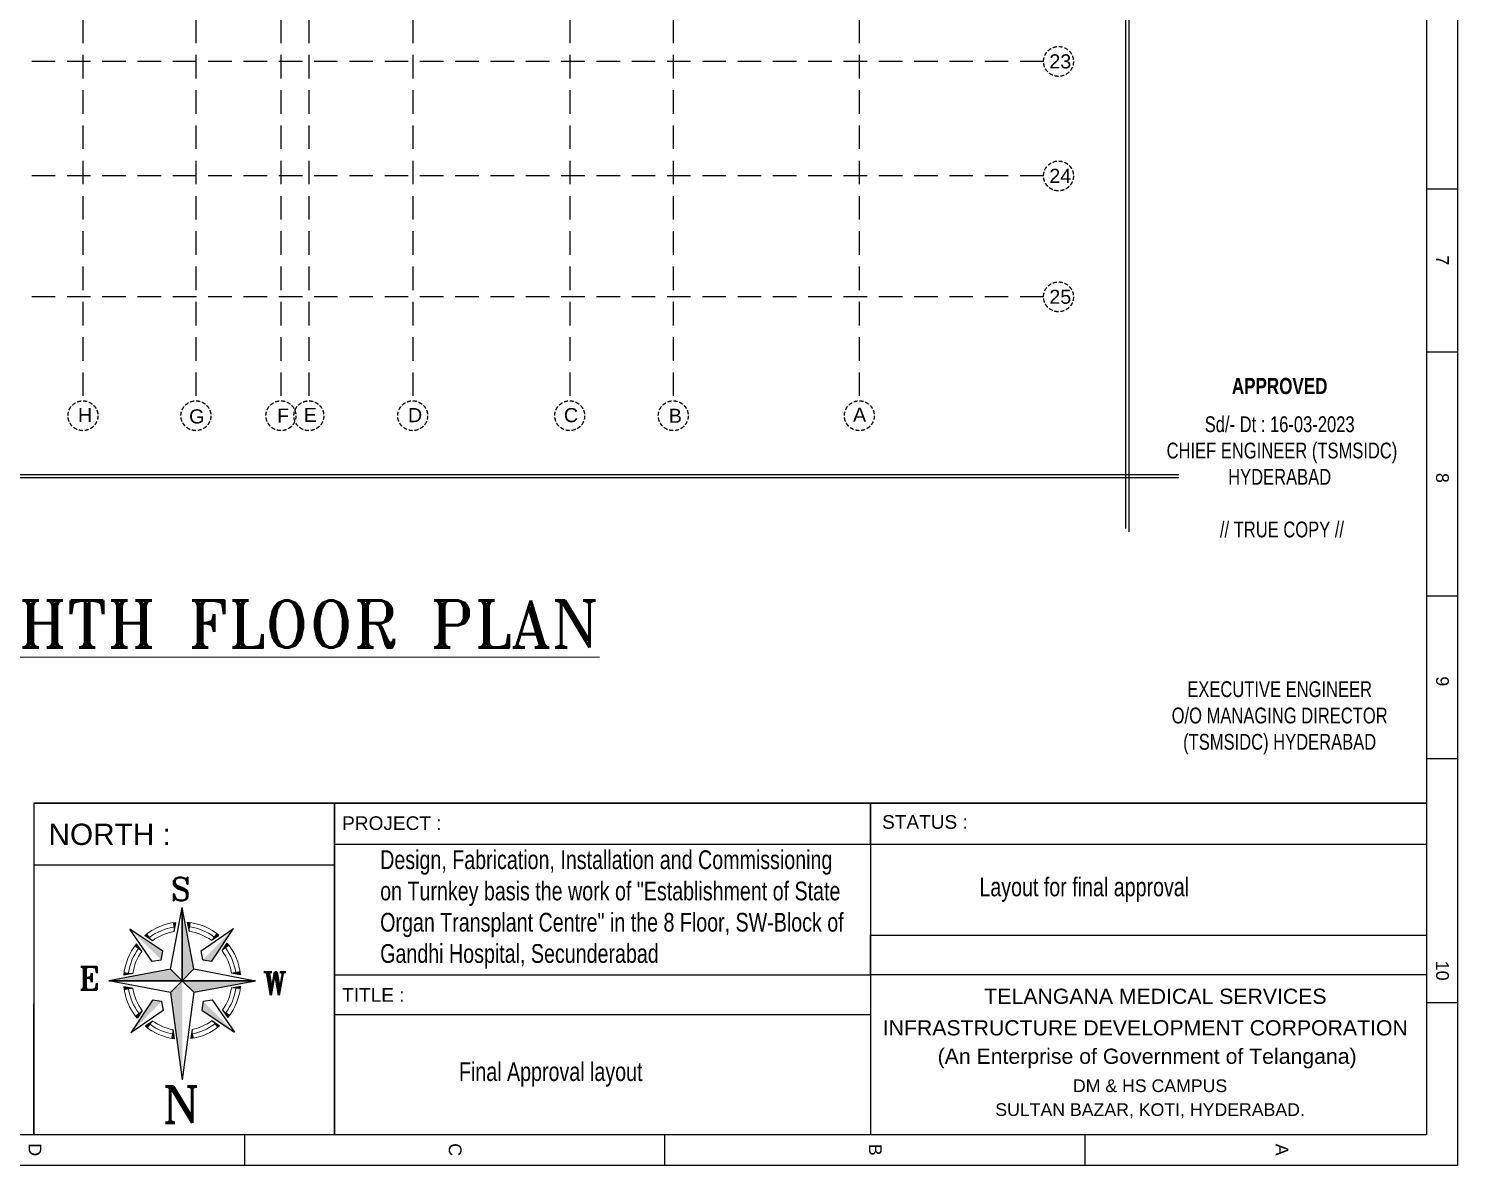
# Model space of a CAD drawing. Extents: x 11598203 to 11995143, y -3849975 to -3698974.
# Drawn here: x 11949602 to 11995143, y -3849975 to -3813728 of the extents above; entities that cross this region are included whole.
import ezdxf
from ezdxf.enums import TextEntityAlignment as Align

# ---------------------------------------------------------------- set-up
doc = ezdxf.new("R2010")
doc.units = 0
doc.header["$MEASUREMENT"] = 0
doc.linetypes.add('HIDDEN', pattern=[0.375, 0.25, -0.125])
doc.layers.get('0').update_dxf_attribs({"linetype": 'CONTINUOUS'})
for name, color, linetype in [('GRID LINES', 9, 'CONTINUOUS'), ('HATCH', 7, 'CONTINUOUS'), ('SECTION', 8, 'CONTINUOUS'), ('TEXT', 7, 'CONTINUOUS')]:
    doc.layers.add(name, color=color, linetype=linetype)
doc.styles.add('ARI', font='arial.ttf')
doc.styles.add('ARIAL', font='arial.ttf', dxfattribs={"width": 0.75})
doc.styles.add('ROMANS', font='arial.ttf')
doc.styles.add('ROMANT', font='romant.shx')
doc.styles.add('RT', font='romant.shx')
doc.styles.get("Standard").update_dxf_attribs({"font": 'arial.ttf'})

# ---------------------------------------------------------------- blocks, each defined once
blk = doc.blocks.new('8TH FLOOR')
at = {"layer": 'HATCH', "ltscale": 500}
h = blk.add_hatch(color=32, dxfattribs=at)
h.dxf.hatch_style = 1
h.paths.add_polyline_path([(-44310, 10130), (-44010, 10130), (-44010, 9230), (-44310, 9230)])
h.paths.add_polyline_path([(-6930, 6230), (-6630, 6230), (-6630, 5252), (-6930, 5252)])
h.paths.add_polyline_path([(-900, 6265), (0, 6265), (0, 5965), (-900, 5965)])
h.paths.add_polyline_path([(-31624, -10480), (-31024, -10480), (-31024, -10780), (-31624, -10780)])
h.paths.add_polyline_path([(-36805, -13010), (-36055, -13010), (-36055, -13310), (-36805, -13310)])
h.paths.add_polyline_path([(-26485, 200), (-26185, 200), (-26185, -700), (-26485, -700)])
h.paths.add_polyline_path([(-36355, -17735), (-36055, -17735), (-36055, -18485), (-36355, -18485)])
h.paths.add_polyline_path([(-4100, 200), (-3500, 200), (-3500, -100), (-4100, -100)])
h.paths.add_polyline_path([(-47740, 18320), (-46990, 18320), (-46990, 18020), (-47740, 18020)])
h.paths.add_polyline_path([(-47740, 14790), (-46840, 14790), (-46840, 14490), (-47740, 14490)])
h.paths.add_polyline_path([(-10758, 300), (-9930, 300), (-9930, 0), (-10758, 0)])
h.paths.add_polyline_path([(-36805, -7680), (-36055, -7680), (-36055, -7980), (-36805, -7980)])
h.paths.add_polyline_path([(-34515, 900), (-34215, 900), (-34215, 0), (-34515, 0)])
h.paths.add_polyline_path([(-40685, 750), (-40385, 750), (-40385, 0), (-40685, 0)])
h.paths.add_polyline_path([(-41010, -25), (-40710, -25), (-40710, -775), (-41010, -775)])
h.paths.add_polyline_path([(-47740, 29190), (-46990, 29190), (-46990, 28890), (-47740, 28890)])
h.paths.add_polyline_path([(-900, 29190), (0, 29190), (0, 28890), (-900, 28890)])
h.paths.add_polyline_path([(-47840, 10130), (-47540, 10130), (-47540, 9230), (-47840, 9230)])
h.paths.add_polyline_path([(-41010, 750), (-40710, 750), (-40710, 0), (-41010, 0)])
h.paths.add_polyline_path([(-1000, 42920), (-700, 42920), (-700, 43898), (-1000, 43898)])
h.paths.add_polyline_path([(-47740, 21920), (-46990, 21920), (-46990, 21620), (-47740, 21620)])
h.paths.add_polyline_path([(-19285, 200), (-18985, 200), (-18985, -700), (-19285, -700)])
h.paths.add_polyline_path([(-900, 49150), (0, 49150), (0, 48850), (-900, 48850)])
h.paths.add_polyline_path([(-900, 32790), (0, 32790), (0, 32490), (-900, 32490)])
h.paths.add_polyline_path([(-47740, 25520), (-46990, 25520), (-46990, 25220), (-47740, 25220)])
h.paths.add_polyline_path([(-15685, 6230), (-15385, 6230), (-15385, 5330), (-15685, 5330)])
h.paths.add_polyline_path([(-900, 25520), (0, 25520), (0, 25220), (-900, 25220)])
h.paths.add_polyline_path([(-39510, -13010), (-38760, -13010), (-38760, -13310), (-39510, -13310)])
h.paths.add_polyline_path([(-42695, 39920), (-42395, 39920), (-42395, 39320), (-42695, 39320)])
h.paths.add_polyline_path([(-47740, 39920), (-46840, 39920), (-46840, 39620), (-47740, 39620)])
h.paths.add_polyline_path([(-900, 39920), (-100, 39920), (-100, 39620), (-900, 39620)])
h.paths.add_polyline_path([(-4100, 11190), (-3401, 11190), (-3401, 10890), (-4100, 10890)])
h.paths.add_polyline_path([(-31624, -7730), (-31024, -7730), (-31024, -8030), (-31624, -8030)])
h.paths.add_polyline_path([(-44760, -18185), (-44010, -18185), (-44010, -18485), (-44760, -18485)])
h.paths.add_polyline_path([(-6930, 300), (-6102, 300), (-6102, 0), (-6930, 0)])
h.paths.add_polyline_path([(-900, 18320), (0, 18320), (0, 18020), (-900, 18020)])
h.paths.add_polyline_path([(-48040, -18185), (-47290, -18185), (-47290, -18485), (-48040, -18485)])
h.paths.add_polyline_path([(-42695, 43520), (-42395, 43520), (-42395, 42920), (-42695, 42920)])
h.paths.add_polyline_path([(-39510, -10530), (-38760, -10530), (-38760, -10830), (-39510, -10830)])
h.paths.add_polyline_path([(-42370, 43520), (-42070, 43520), (-42070, 42920), (-42370, 42920)])
h.paths.add_polyline_path([(-39510, -7680), (-38760, -7680), (-38760, -7980), (-39510, -7980)])
h.paths.add_polyline_path([(-46360, 43820), (-46060, 43820), (-46060, 42920), (-46360, 42920)])
h.paths.add_polyline_path([(-900, 300), (0, 300), (0, 0), (-900, 0)])
h.paths.add_polyline_path([(-28250, 51450), (-27950, 51450), (-27950, 50550), (-28250, 50550)])
h.paths.add_polyline_path([(-22220, 51450), (-21920, 51450), (-21920, 50550), (-22220, 50550)])
h.paths.add_polyline_path([(-44310, 750), (-44010, 750), (-44010, 0), (-44310, 0)])
h.paths.add_polyline_path([(-42370, 39920), (-42070, 39920), (-42070, 39320), (-42370, 39320)])
h.paths.add_polyline_path([(-31550, 51450), (-31250, 51450), (-31250, 50550), (-31550, 50550)])
h.paths.add_polyline_path([(-46360, 49700), (-46060, 49700), (-46060, 48950), (-46360, 48950)])
h.paths.add_polyline_path([(-42695, 36320), (-42395, 36320), (-42395, 35720), (-42695, 35720)])
h.paths.add_polyline_path([(-42370, 35720), (-42070, 35720), (-42070, 36320), (-42370, 36320)])
h.paths.add_polyline_path([(-44310, 15240), (-44010, 15240), (-44010, 14490), (-44310, 14490)])
h.paths.add_polyline_path([(-42695, 49700), (-42395, 49700), (-42395, 48950), (-42695, 48950)])
h.paths.add_polyline_path([(-44760, -25), (-44010, -25), (-44010, -325), (-44760, -325)])
h.paths.add_polyline_path([(-15685, 200), (-15385, 200), (-15385, -700), (-15685, -700)])
h.paths.add_polyline_path([(-39510, -5200), (-38760, -5200), (-38760, -5500), (-39510, -5500)])
h.paths.add_polyline_path([(-44310, 6230), (-44010, 6230), (-44010, 5480), (-44310, 5480)])
h.paths.add_polyline_path([(-36355, -25), (-36055, -25), (-36055, -775), (-36355, -775)])
h.paths.add_polyline_path([(-22885, 200), (-22585, 200), (-22585, -700), (-22885, -700)])
h.paths.add_polyline_path([(-900, 36320), (0, 36320), (0, 36020), (-900, 36020)])
h.paths.add_polyline_path([(-47740, 32790), (-46990, 32790), (-46990, 32490), (-47740, 32490)])
h.paths.add_polyline_path([(-6930, -25), (-6330, -25), (-6330, -325), (-6930, -325)])
h.paths.add_polyline_path([(-41010, -17735), (-40710, -17735), (-40710, -18485), (-41010, -18485)])
h.paths.add_polyline_path([(-36805, -5200), (-36055, -5200), (-36055, -5500), (-36805, -5500)])
h.paths.add_polyline_path([(-48015, -25), (-47265, -25), (-47265, -325), (-48015, -325)])
h.paths.add_polyline_path([(-10530, -25), (-9930, -25), (-9930, -325), (-10530, -325)])
h.paths.add_polyline_path([(-46840, 36320), (-47740, 36320), (-47740, 36020), (-46840, 36020)])
h.paths.add_polyline_path([(-34515, 6230), (-34215, 6230), (-34215, 5330), (-34515, 5330)])
h.paths.add_polyline_path([(-30085, 200), (-29785, 200), (-29785, -700), (-30085, -700)])
h.paths.add_polyline_path([(-36805, -10530), (-36055, -10530), (-36055, -10830), (-36805, -10830)])
h.paths.add_polyline_path([(-10230, 6230), (-9930, 6230), (-9930, 5330), (-10230, 5330)])
h.paths.add_polyline_path([(-900, 14790), (0, 14790), (0, 14490), (-900, 14490)])
h.paths.add_polyline_path([(-900, 9530), (78, 9530), (78, 9230), (-900, 9230)])
h.paths.add_polyline_path([(-39940, 49850), (-39640, 49850), (-39640, 48950), (-39940, 48950)])
edge = h.paths.add_edge_path()
edge.add_line((-19435, 49850), (-19435, 48950))
edge.add_line((-6930, 9230), (-5952, 9230))
edge.add_line((-41010, 15240), (-41010, 14490))
edge.add_line((-19135, 42920), (-19135, 43820))
edge.add_line((-40710, 5480), (-40710, 6230))
edge.add_line((-40685, 6230), (-40685, 5480))
h.paths.add_polyline_path([(-22220, 9530), (-21320, 9530), (-21320, 9230), (-22220, 9230)])
h.paths.add_polyline_path([(-37580, 10130), (-37280, 10130), (-37280, 9230), (-37580, 9230)])
h.paths.add_polyline_path([(-40685, 9980), (-40385, 9980), (-40385, 9230), (-40685, 9230)])
h.paths.add_polyline_path([(-40685, 6230), (-40385, 6230), (-40385, 5480), (-40685, 5480)])
h.paths.add_polyline_path([(-32228, 9530), (-31250, 9530), (-31250, 9230), (-32228, 9230)])
h.paths.add_polyline_path([(-30424, 6230), (-29446, 6230), (-29446, 5930), (-30424, 5930)])
h.paths.add_polyline_path([(-16860, 9530), (-15960, 9530), (-15960, 9230), (-16860, 9230)])
h.paths.add_polyline_path([(-28250, 9530), (-27272, 9530), (-27272, 9230), (-28250, 9230)])
h.paths.add_polyline_path([(-10830, 9530), (-9930, 9530), (-9930, 9230), (-10830, 9230)])
h.paths.add_polyline_path([(-41010, 9980), (-40710, 9980), (-40710, 9230), (-41010, 9230)])
h.paths.add_polyline_path([(-41010, 6230), (-40710, 6230), (-40710, 5480), (-41010, 5480)])
h.paths.add_polyline_path([(-16860, 36320), (-15960, 36320), (-15960, 36020), (-16860, 36020)], flags=16)
h.paths.add_polyline_path([(-22220, 43520), (-21920, 43520), (-21920, 42920), (-22220, 42920)], flags=16)
h.paths.add_polyline_path([(-22220, 29190), (-21320, 29190), (-21320, 28890), (-22220, 28890)], flags=16)
h.paths.add_polyline_path([(-25450, 45380), (-24850, 45380), (-24850, 45080), (-25450, 45080)], flags=16)
h.paths.add_polyline_path([(-25450, 43220), (-24850, 43220), (-24850, 42920), (-25450, 42920)], flags=16)
h.paths.add_polyline_path([(-16860, 14790), (-15960, 14790), (-15960, 14490), (-16860, 14490)], flags=16)
h.paths.add_polyline_path([(-41010, 15240), (-40710, 15240), (-40710, 14490), (-41010, 14490)], flags=16)
h.paths.add_polyline_path([(-31250, 25220), (-32150, 25220), (-32150, 25520), (-31250, 25520)], flags=16)
h.paths.add_polyline_path([(-38180, 18320), (-37280, 18320), (-37280, 18020), (-38180, 18020)], flags=16)
h.paths.add_polyline_path([(-31550, 15090), (-31250, 15090), (-31250, 14190), (-31550, 14190)], flags=16)
h.paths.add_polyline_path([(-38180, 14790), (-37280, 14790), (-37280, 14490), (-38180, 14490)], flags=16)
h.paths.add_polyline_path([(-22220, 18320), (-21320, 18320), (-21320, 18020), (-22220, 18020)], flags=16)
h.paths.add_polyline_path([(-40685, 15240), (-40385, 15240), (-40385, 14490), (-40685, 14490)], flags=16)
h.paths.add_polyline_path([(-38180, 21920), (-37280, 21920), (-37280, 21620), (-38180, 21620)], flags=16)
h.paths.add_polyline_path([(-16860, 32790), (-15960, 32790), (-15960, 32490), (-16860, 32490)], flags=16)
h.paths.add_polyline_path([(-16860, 21920), (-15960, 21920), (-15960, 21620), (-16860, 21620)], flags=16)
h.paths.add_polyline_path([(-16860, 25520), (-15960, 25520), (-15960, 25220), (-16860, 25220)], flags=16)
h.paths.add_polyline_path([(-13360, 11190), (-12760, 11190), (-12760, 10890), (-13360, 10890)], flags=16)
h.paths.add_polyline_path([(-6930, 29190), (-6030, 29190), (-6030, 28890), (-6930, 28890)], flags=16)
h.paths.add_polyline_path([(-10830, 29190), (-9930, 29190), (-9930, 28890), (-10830, 28890)], flags=16)
h.paths.add_polyline_path([(-28250, 22220), (-27950, 22220), (-27950, 21320), (-28250, 21320)], flags=16)
h.paths.add_polyline_path([(-22220, 21920), (-21320, 21920), (-21320, 21620), (-22220, 21620)], flags=16)
h.paths.add_polyline_path([(-6930, 9530), (-5952, 9530), (-5952, 9230), (-6930, 9230)], flags=16)
h.paths.add_polyline_path([(-31550, 22220), (-31250, 22220), (-31250, 21320), (-31550, 21320)], flags=16)
h.paths.add_polyline_path([(-10230, 22220), (-9930, 22220), (-9930, 21320), (-10230, 21320)], flags=16)
h.paths.add_polyline_path([(-28250, 29190), (-27350, 29190), (-27350, 28890), (-28250, 28890)], flags=16)
h.paths.add_polyline_path([(-15132, 43220), (-14232, 43220), (-14232, 42920), (-15132, 42920)], flags=16)
h.paths.add_polyline_path([(-10830, 43220), (-9930, 43220), (-9930, 42920), (-10830, 42920)], flags=16)
h.paths.add_polyline_path([(-6930, 43220), (-6030, 43220), (-6030, 42920), (-6930, 42920)], flags=16)
h.paths.add_polyline_path([(-22220, 25520), (-21320, 25520), (-21320, 25220), (-22220, 25220)], flags=16)
h.paths.add_polyline_path([(-28250, 25520), (-27350, 25520), (-27350, 25220), (-28250, 25220)], flags=16)
h.paths.add_polyline_path([(-34680, 11190), (-34080, 11190), (-34080, 10890), (-34680, 10890)], flags=16)
h.paths.add_polyline_path([(-22220, 36320), (-21320, 36320), (-21320, 36020), (-22220, 36020)], flags=16)
h.paths.add_polyline_path([(-38180, 25520), (-37280, 25520), (-37280, 25220), (-38180, 25220)], flags=16)
h.paths.add_polyline_path([(-6930, 25520), (-6030, 25520), (-6030, 25220), (-6930, 25220)], flags=16)
h.paths.add_polyline_path([(-10830, 25520), (-9930, 25520), (-9930, 25220), (-10830, 25220)], flags=16)
h.paths.add_polyline_path([(-6930, 22220), (-6630, 22220), (-6630, 21320), (-6930, 21320)], flags=16)
h.paths.add_polyline_path([(-28250, 18620), (-27950, 18620), (-27950, 17720), (-28250, 17720)], flags=16)
h.paths.add_polyline_path([(-6930, 15090), (-6630, 15090), (-6630, 14190), (-6930, 14190)], flags=16)
h.paths.add_polyline_path([(-22220, 32790), (-21320, 32790), (-21320, 32490), (-22220, 32490)], flags=16)
h.paths.add_polyline_path([(-10230, 33090), (-9930, 33090), (-9930, 32190), (-10230, 32190)], flags=16)
h.paths.add_polyline_path([(-6930, 33090), (-6630, 33090), (-6630, 32190), (-6930, 32190)], flags=16)
h.paths.add_polyline_path([(-32150, 29190), (-31250, 29190), (-31250, 28890), (-32150, 28890)], flags=16)
h.paths.add_polyline_path([(-16860, 29190), (-15960, 29190), (-15960, 28888), (-16860, 28888)], flags=16)
h.paths.add_polyline_path([(-38180, 29190), (-37280, 29190), (-37280, 28890), (-38180, 28890)], flags=16)
h.paths.add_polyline_path([(-23224, 6230), (-22246, 6230), (-22246, 5930), (-23224, 5930)], flags=16)
h.paths.add_polyline_path([(-31550, 18620), (-31250, 18620), (-31250, 17720), (-31550, 17720)], flags=16)
h.paths.add_polyline_path([(-35695, 48950), (-35395, 48950), (-35395, 49750), (-35695, 49750)], flags=16)
h.paths.add_polyline_path([(-6930, 36620), (-6630, 36620), (-6630, 35720), (-6930, 35720)], flags=16)
h.paths.add_polyline_path([(-31550, 45980), (-31250, 45980), (-31250, 45080), (-31550, 45080)], flags=16)
h.paths.add_polyline_path([(-16860, 39920), (-15960, 39920), (-15960, 39620), (-16860, 39620)], flags=16)
h.paths.add_polyline_path([(-22220, 45980), (-21920, 45980), (-21920, 45080), (-22220, 45080)], flags=16)
h.paths.add_polyline_path([(-35695, 43820), (-35395, 43820), (-35395, 42920), (-35695, 42920)], flags=16)
h.paths.add_polyline_path([(-19435, 43820), (-19135, 43820), (-19135, 42920), (-19435, 42920)], flags=16)
h.paths.add_polyline_path([(-38180, 39920), (-37280, 39920), (-37280, 39620), (-38180, 39620)], flags=16)
h.paths.add_polyline_path([(-28250, 39920), (-27272, 39920), (-27272, 39620), (-28250, 39620)], flags=16)
h.paths.add_polyline_path([(-39940, 43820), (-39640, 43820), (-39640, 42920), (-39940, 42920)], flags=16)
h.paths.add_polyline_path([(-10230, 49850), (-9930, 49850), (-9930, 48950), (-10230, 48950)], flags=16)
h.paths.add_polyline_path([(-31550, 43820), (-31250, 43820), (-31250, 42920), (-31550, 42920)], flags=16)
h.paths.add_polyline_path([(-14832, 49850), (-14533, 49850), (-14533, 48950), (-14832, 48950)], flags=16)
h.paths.add_polyline_path([(-6930, 39920), (-6030, 39920), (-6030, 39620), (-6930, 39620)], flags=16)
h.paths.add_polyline_path([(-31550, 33090), (-31250, 33090), (-31250, 32190), (-31550, 32190)], flags=16)
h.paths.add_polyline_path([(-38180, 36320), (-37280, 36320), (-37280, 36020), (-38180, 36020)], flags=16)
h.paths.add_polyline_path([(-19435, 49850), (-19135, 49850), (-19135, 48950), (-19435, 48950)], flags=16)
h.paths.add_polyline_path([(-10830, 39920), (-9930, 39920), (-9930, 39620), (-10830, 39620)], flags=16)
h.paths.add_polyline_path([(-6930, 49850), (-6630, 49850), (-6630, 48950), (-6930, 48950)], flags=16)
h.paths.add_polyline_path([(-19624, 6230), (-18646, 6230), (-18646, 5930), (-19624, 5930)], flags=16)
h.paths.add_polyline_path([(-22220, 39920), (-21320, 39920), (-21320, 39620), (-22220, 39620)], flags=16)
h.paths.add_polyline_path([(-22220, 14790), (-21320, 14790), (-21320, 14490), (-22220, 14490)], flags=16)
h.paths.add_polyline_path([(-28250, 36620), (-27950, 36620), (-27950, 35720), (-28250, 35720)], flags=16)
h.paths.add_polyline_path([(-16860, 18320), (-15960, 18320), (-15960, 18020), (-16860, 18020)], flags=16)
h.paths.add_polyline_path([(-31550, 35720), (-31250, 35720), (-31250, 36618), (-31550, 36618)], flags=16)
h.paths.add_polyline_path([(-10230, 18620), (-9930, 18620), (-9930, 17720), (-10230, 17720)], flags=16)
h.paths.add_polyline_path([(-28250, 15090), (-27950, 15090), (-27950, 14190), (-28250, 14190)], flags=16)
h.paths.add_polyline_path([(-6930, 18620), (-6630, 18620), (-6630, 17720), (-6930, 17720)], flags=16)
h.paths.add_polyline_path([(-32228, 39920), (-31250, 39920), (-31250, 39620), (-32228, 39620)], flags=16)
h.paths.add_polyline_path([(-10230, 15090), (-9930, 15090), (-9930, 14190), (-10230, 14190)], flags=16)
h.paths.add_polyline_path([(-28250, 33090), (-27950, 33090), (-27950, 32190), (-28250, 32190)], flags=16)
h.paths.add_polyline_path([(-38180, 32790), (-37280, 32790), (-37280, 32490), (-38180, 32490)], flags=16)
h.paths.add_polyline_path([(-10230, 36620), (-9930, 36620), (-9930, 35720), (-10230, 35720)], flags=16)
h = blk.add_hatch(color=32, dxfattribs=at)
h.dxf.hatch_style = 1
edge = h.paths.add_edge_path()
edge.add_line((-47492, -2982), (-47459, -2958))
edge.add_line((-47426, -2923), (-47401, -2882))
edge.add_line((-47459, -2958), (-47426, -2923))
edge.add_line((-47401, -2882), (-47388, -2851))
edge.add_line((-45017, -5513), (-44992, -5432))
edge.add_line((-45063, -5224), (-45102, -5191))
edge.add_line((-45346, -5174), (-45397, -5205))
edge.add_arc((-45240, -10395), 250, -149.3548, 12.9001, ccw=False)
edge.add_line((-45397, -5205), (-45439, -5249))
edge.add_line((-45439, -5249), (-45469, -5300))
edge.add_line((-47542, -3007), (-47492, -2982))
edge = h.paths.add_edge_path()
edge.add_arc((-32851, -1308), 250, 0, 360)
edge = h.paths.add_edge_path()
edge.add_arc((-29448, -4651), 250, 0, 360)
edge = h.paths.add_edge_path()
edge.add_arc((-28312, -10680), 250, 0, 360)
edge = h.paths.add_edge_path()
edge.add_arc((-32795, -3601), 250, 0, 360)
edge = h.paths.add_edge_path()
edge.add_arc((-47625, -15739), 250, 0, 360)
edge = h.paths.add_edge_path()
edge.add_arc((-32795, -14909), 250, 0, 360)
edge = h.paths.add_edge_path()
edge.add_arc((-47625, -2771), 250, 0, 360)
edge = h.paths.add_edge_path()
edge.add_arc((-47640, -5400), 250, 0, 360)
edge = h.paths.add_edge_path()
edge.add_arc((-45240, -13110), 250, 0, 360)
edge = h.paths.add_edge_path()
edge.add_arc((-32851, -17202), 250, 0, 360)
edge = h.paths.add_edge_path()
edge.add_arc((-33733, -7830), 250, 0, 360)
edge = h.paths.add_edge_path()
edge.add_arc((-48845, -9255), 250, 0, 360)
edge = h.paths.add_edge_path()
edge.add_arc((-29448, -13859), 250, 0, 360)
edge = h.paths.add_edge_path()
edge.add_arc((-33733, -10680), 250, 0, 360)
edge = h.paths.add_edge_path()
edge.add_arc((-47640, -13110), 250, 0, 360)
edge = h.paths.add_edge_path()
edge.add_arc((-28312, -7830), 250, 0, 360)
h.paths.add_polyline_path([(-12190, 3400), (-11890, 3400), (-11890, 2800), (-12190, 2800)])
edge = h.paths.add_edge_path(flags=16)
edge.add_arc((-45240, -5400), 250, 0, 360)
edge = h.paths.add_edge_path(flags=16)
edge.add_arc((-45240, -10395), 250, 0, 360)
edge = h.paths.add_edge_path(flags=16)
edge.add_arc((-45240, -8115), 250, 0, 360)
at = {"color": 1, "lineweight": 25, "ltscale": 500}
for p, q in [((7737, 56484), (7737, -20598)), ((9337, -18886), (-27985, -18886)), ((9337, -18886), (-27985, -18886))]:
    blk.add_line(p, q, dxfattribs=at)
at = {"color": 1, "lineweight": 25}
for p, q in [((7637, 56384), (7637, -20498)), ((9337, -18788), (-56344, -18788)), ((9337, -18886), (-56344, -18886))]:
    blk.add_line(p, q, dxfattribs=at)
at = {"layer": 'GRID LINES', "color": 138, "linetype": 'HIDDEN', "ltscale": 3000}
for p, q in [((-25595, 55354), (-25595, -16425)), ((-21995, 55354), (-21995, -16425)), ((-19285, 55354), (-19285, -16425)), ((-18395, 55354), (-18395, -16425)), ((-15085, 55354), (-15085, -16425)), ((-10080, 55354), (-10080, -16425)), ((-6780, 55354), (-6780, -16425)), ((-850, 55354), (-850, -16425)), ((5023, -5605), (-57949, -5605)), ((5023, -9255), (-57949, -9255)), ((5023, -13110), (-57949, -13110))]:
    blk.add_line(p, q, dxfattribs=at)
at = {"layer": 'GRID LINES', "color": 138, "linetype": 'HIDDEN', "ltscale": 500}
for centre in [(5499, -5605), (5499, -9255), (5499, -13110), (-25595, -16901), (-21995, -16901), (-19285, -16901), (-18395, -16901), (-15085, -16901), (-10080, -16901), (-6780, -16901), (-850, -16901)]:
    blk.add_circle(centre, 476, dxfattribs=at)
at = {"layer": 'GRID LINES', "color": 138, "linetype": 'HIDDEN', "ltscale": 500, "char_height": 450, "width": 683.76, "attachment_point": 1}
for s, insert in [('23', (5206, -5378)), ('24', (5206, -9028)), ('25', (5206, -12883)), ('H', (-25754, -16652)), ('G', (-22211, -16697)), ('F', (-19407, -16673)), ('E', (-18555, -16651)), ('D', (-15236, -16656)), ('C', (-10265, -16656)), ('B', (-6924, -16677)), ('A', (-1050, -16644))]:
    blk.add_mtext(s, dxfattribs=dict(at, insert=insert))

msp = doc.modelspace()

# ---------------------------------------------------------------- linework, layer by layer
at = {"color": 7, "lineweight": 25}
for p, q in [((11995142.5, -3741077), (11995142.5, -3849974.7)), ((11994158.6, -3818838.2), (11995142.5, -3818838.2)), ((11994158.6, -3824032.4), (11995142.5, -3824032.4)), ((11994158.6, -3831809.4), (11995142.5, -3831809.4)), ((11994158.6, -3837003.6), (11995142.5, -3837003.6)), ((11994158.6, -3844780.5), (11995142.5, -3844780.5)), ((11956492.3, -3849974.7), (11956492.3, -3848990.8)), ((11969884.7, -3849974.7), (11969884.7, -3848990.8)), ((11983277.1, -3849974.7), (11983277.1, -3848990.8)), ((11995142.5, -3849974.7), (11914154.8, -3849974.7))]:
    msp.add_line(p, q, dxfattribs=at)
at = {"lineweight": 25}
for p, q in [((11994158.6, -3741995.3), (11994158.6, -3848990.8)), ((11949767.4, -3838422.1), (11959355.9, -3838422.1)), ((11959355.9, -3838422.1), (11949767.4, -3838422.1)), ((11949767.4, -3838422.1), (11949767.4, -3848990.8)), ((11994158.6, -3838422), (11951053.9, -3838422)), ((11951053.9, -3838422), (11994158.6, -3838422)), ((11951053.9, -3838422), (11957725.1, -3838422)), ((11994158.6, -3838422), (11951053.9, -3838422)), ((11951053.9, -3838422), (11994158.6, -3838422)), ((11951053.9, -3838422), (11957725.1, -3838422)), ((11953242.5, -3838422.1), (11956563.9, -3838422.1)), ((11994158.6, -3838422), (11956563.9, -3838422)), ((11956563.9, -3838422), (11994158.6, -3838422)), ((11956563.9, -3838422), (11963235.2, -3838422)), ((11959355.9, -3838422.1), (11959355.9, -3848990.8)), ((11959355.9, -3838422.1), (11959355.9, -3840402.6)), ((11959355.9, -3848990.8), (11959355.9, -3838422.1)), ((11976431.7, -3838422.1), (11976431.7, -3848990.8)), ((11976431.7, -3838422.1), (11976431.7, -3848990.8)), ((11976431.7, -3838422.1), (11976431.7, -3848990.8)), ((11976431.7, -3838422.1), (11976431.7, -3848990.8)), ((11976431.7, -3839738), (11976431.7, -3838422.1)), ((11976431.7, -3838422.1), (11976431.7, -3839738)), ((11994158.6, -3838422), (11994158.6, -3848990.8)), ((11994158.6, -3838422.1), (11994158.6, -3848990.8)), ((11976431.7, -3839738), (11959355.9, -3839738)), ((11994158.6, -3839738), (11976431.7, -3839738)), ((11959355.9, -3840402.6), (11949767.4, -3840402.6)), ((11976431.7, -3842635.4), (11994158.6, -3842635.4)), ((11976431.7, -3843902.3), (11976431.7, -3842635.4)), ((11994158.6, -3842635.4), (11994158.6, -3843902.3)), ((11959355.9, -3843902.3), (11976431.7, -3843902.3)), ((11976431.7, -3843902.3), (11976431.7, -3845169.3)), ((11994158.6, -3843902.3), (11976431.7, -3843902.3)), ((11949767.4, -3848990.8), (11949767.4, -3844824.6)), ((11976431.7, -3845169.3), (11959355.9, -3845169.3)), ((11915138.7, -3848990.8), (11994158.6, -3848990.8)), ((11937734.3, -3848990.8), (11949767.4, -3848990.8)), ((11949767.4, -3848990.8), (11959355.9, -3848990.8)), ((11953845.8, -3848990.8), (11971572.8, -3848990.8)), ((11953845.8, -3848990.8), (11971572.8, -3848990.8)), ((11959355.9, -3848990.8), (11977082.8, -3848990.8))]:
    msp.add_line(p, q, dxfattribs=at)
at = {"color": 8, "lineweight": 25}
for p, q in [((11954120.6, -3843712.9), (11954497.3, -3841747.1)), ((11954497.3, -3844084), (11954497.3, -3841747.1)), ((11954497.3, -3841747.1), (11954497.3, -3844084)), ((11954868.4, -3843707.2), (11954497.3, -3841747.1)), ((11954244.3, -3842515.1), (11954297.3, -3842225.2)), ((11954726.5, -3842511.5), (11954669.2, -3842222.4)), ((11953546.1, -3843476.8), (11952832.4, -3842444.1)), ((11953875.8, -3843142.1), (11952832.4, -3842444.1)), ((11953547.5, -3842810), (11953302.5, -3842646.1)), ((11955104.6, -3843132.8), (11956137.2, -3842419)), ((11955427.8, -3842795.7), (11955670.3, -3842628.1)), ((11955439.2, -3843462.4), (11956137.2, -3842419)), ((11953209.1, -3843153.5), (11953041.5, -3842911.1)), ((11953831.4, -3843428), (11953875.8, -3843142.1)), ((11955153.3, -3843418), (11955104.6, -3843132.8)), ((11955771.3, -3843134.1), (11955935.2, -3842889.1)), ((11953831.4, -3843428), (11953546.1, -3843476.8)), ((11955153.3, -3843418), (11955439.2, -3843462.4)), ((11954120.6, -3843712.9), (11952160.5, -3844084)), ((11954126.3, -3844460.7), (11952160.5, -3844084)), ((11954497.3, -3844084), (11952160.5, -3844084)), ((11952160.5, -3844084), (11954497.3, -3844084)), ((11952924.9, -3843854.8), (11952635.7, -3843912.1)), ((11954497.3, -3844084), (11954120.6, -3843712.9)), ((11954120.6, -3843712.9), (11954497.3, -3844084)), ((11954497.3, -3844084), (11954126.3, -3844460.7)), ((11954126.3, -3844460.7), (11954497.3, -3844084)), ((11954868.4, -3843707.2), (11954497.3, -3844084)), ((11954497.3, -3844084), (11954868.4, -3843707.2)), ((11956834.2, -3844084), (11954497.3, -3844084)), ((11954497.3, -3844084), (11956834.2, -3844084)), ((11954497.3, -3844084), (11954874.1, -3844455)), ((11954874.1, -3844455), (11954497.3, -3844084)), ((11954868.4, -3843707.2), (11956834.2, -3844084)), ((11954874.1, -3844455), (11956834.2, -3844084)), ((11956066.2, -3843831), (11956356.1, -3843883.9)), ((11952928.5, -3844337), (11952638.5, -3844284)), ((11956069.8, -3844313.2), (11956359, -3844255.8)), ((11953555.4, -3844705.5), (11952857.5, -3845748.9)), ((11953841.4, -3844749.9), (11953555.4, -3844705.5)), ((11953841.4, -3844749.9), (11953890.1, -3845035.2)), ((11955163.3, -3844739.9), (11955118.9, -3845025.9)), ((11955163.3, -3844739.9), (11955448.6, -3844691.2)), ((11955448.6, -3844691.2), (11956162.3, -3845723.8)), ((11953890.1, -3845035.2), (11952857.5, -3845748.9)), ((11953223.4, -3845033.8), (11953059.5, -3845278.8)), ((11953566.9, -3845372.2), (11953324.4, -3845539.8)), ((11955118.9, -3845025.9), (11956162.3, -3845723.8)), ((11955447.2, -3845357.9), (11955692.2, -3845521.8)), ((11955785.6, -3845014.4), (11955953.2, -3845256.9)), ((11954200.8, -3845645.1), (11954241.5, -3845935.9)), ((11954200.8, -3845645.1), (11954241.5, -3845935.9)), ((11954200.9, -3845645.2), (11954241.5, -3845935.9)), ((11954812, -3845641.6), (11954774.5, -3845932.8)), ((11954812, -3845641.6), (11954774.5, -3845932.8))]:
    msp.add_line(p, q, dxfattribs=at)
at = {"color": 5, "lineweight": 25}
for p in [(11954126.3, -3844460.7), (11954874.1, -3844455)]:
    msp.add_line(p, (11954497.3, -3847244.1), dxfattribs=at)
at = {"color": 8, "lineweight": 5}
for major_axis, start_param, end_param in [((1759.5, 631.9), 1.3332007, 1.9193444), ((1322, 1322), 0.1072101, 0.6933538), ((-785.7, 1540.5), -0.3117396, 0.169038), ((-1123.7, 1123.7), -0.625505, -0.1447274), ((437.4, 1527.7), -0.3466753, 0.1341023), ((-1222.8, 1222.8), -1.4109031, -0.9301255), ((719.1, 1725.7), 1.2874554, 1.8735991), ((726.2, 1569.5), 1.3786513, 1.8594289), ((677.6, 1437.4), 1.3857921, 1.8665697), ((1482.1, 573.3), -0.2091916, 0.271586), ((1680.6, 407.6), -0.07806, 0.4027176), ((-689.7, 1737.7), 4.441773, 5.0279167), ((-689.7, 1737.7), 1.3001804, 1.8863241), ((1680.6, 407.6), 3.0635327, 3.5443103), ((1482.1, 573.3), 2.9324011, 3.4131787), ((677.6, 1437.4), 4.5273847, 5.0081623), ((726.2, 1569.5), 4.5202439, 5.0010215), ((719.1, 1725.7), 4.429048, 5.0151917), ((517, 1502.6), 2.8474611, 3.2853202), ((-719.3, 1417), 2.8711886, 3.3125112), ((-1794.1, 525.8), 1.1776825, 1.718597), ((529.2, 1646.3), 2.8271176, 3.2923026), ((-860.6, 1659.7), 2.8120483, 3.3565794), ((1554.7, 757.2), 4.4310958, 4.8998279)]:
    msp.add_ellipse((11954497.3, -3844084), major_axis=major_axis, ratio=1, start_param=start_param, end_param=end_param, dxfattribs=at)
for points in [[(11954497.3, -3841747.1), (11954868.4, -3843707.2), (11954497.3, -3844084)], [(11954199.7, -3842238.3), (11954297.3, -3842225.2), (11954244.3, -3842515.1)], [(11954767, -3842234), (11954669.2, -3842222.4), (11954726.5, -3842511.5)], [(11952832.4, -3842444.1), (11953875.8, -3843142.1), (11953831.4, -3843428)], [(11953302.5, -3842646.1), (11953379.9, -3842585.2), (11953547.5, -3842810)], [(11956137.2, -3842419), (11955439.2, -3843462.4), (11955153.3, -3843418)], [(11955670.3, -3842628.1), (11955592, -3842568.4), (11955427.8, -3842795.7)], [(11953041.5, -3842911.1), (11952981.8, -3842989.3), (11953209.1, -3843153.5)], [(11955935.2, -3842889.1), (11955996.1, -3842966.5), (11955771.3, -3843134.1)], [(11952160.5, -3844084), (11954120.6, -3843712.9), (11954497.3, -3844084)], [(11952647.4, -3843814.3), (11952635.7, -3843912.1), (11952924.9, -3843854.8)], [(11956834.2, -3844084), (11954874.1, -3844455), (11954497.3, -3844084)], [(11956343, -3843786.3), (11956356.1, -3843883.9), (11956066.2, -3843831)], [(11952651.7, -3844381.6), (11952638.5, -3844284), (11952928.5, -3844337)], [(11956347.3, -3844353.6), (11956359, -3844255.8), (11956069.8, -3844313.2)], [(11952857.5, -3845748.9), (11953555.4, -3844705.5), (11953841.4, -3844749.9)], [(11956162.3, -3845723.8), (11955118.9, -3845025.9), (11955163.3, -3844739.9)], [(11953059.5, -3845278.8), (11952998.5, -3845201.5), (11953223.4, -3845033.8)], [(11953324.4, -3845539.8), (11953402.7, -3845599.5), (11953566.9, -3845372.2)], [(11955692.2, -3845521.8), (11955614.8, -3845582.8), (11955447.2, -3845357.9)], [(11955953.2, -3845256.9), (11956012.9, -3845178.6), (11955785.6, -3845014.4)], [(11954241.5, -3845935.9), (11954145.4, -3845920), (11954200.8, -3845645.1)], [(11954774.5, -3845932.8), (11954870.5, -3845915.9), (11954812, -3845641.6)]]:
    msp.add_solid(points, dxfattribs=at)
at = {"color": 5}
msp.add_solid([(11954497.3, -3847244.1), (11954126.3, -3844460.7), (11954497.3, -3844084)], dxfattribs=at)

# ---------------------------------------------------------------- block references
at = {"layer": 'SECTION', "color": 0, "ltscale": 500}
msp.add_blockref('8TH FLOOR', (11976929.2, -3809171.3), dxfattribs=at)

# ---------------------------------------------------------------- texts
at = {"color": 7, "lineweight": 20, "style": 'ROMANS', "width": 1}
for s, height, p in [('7', 407.8, (11994665.3, -3821116.8)), ('8', 407.8, (11994665.3, -3828053.6)), ('9', 407.8, (11994665.3, -3834538.9)), ('10', 407.84, (11994665.3, -3843765.7)), ('D', 407.8, (11949806.7, -3849472.4)), ('C', 407.8, (11963199.1, -3849472.4)), ('B', 407.8, (11976591.5, -3849472.4)), ('A', 407.8, (11989554, -3849472.4))]:
    msp.add_text(s, height=height, rotation=270, dxfattribs=at).set_placement(p, align=Align.MIDDLE)
at = {"lineweight": 20, "style": 'ROMANT'}
msp.add_text('%%UEIGHTH FLOOR PLAN', height=1500, dxfattribs=at).set_placement((11956739.3, -3833466.1), align=Align.CENTER)
at = {"color": 7, "lineweight": 20, "style": 'ARIAL'}
for s, height, p in [('NORTH :', 679.02, (11950235.8, -3839757.5)), ('PROJECT :', 434.37, (11959595.4, -3839278.5)), ('STATUS :', 434.37, (11976805.2, -3839241.3)), ('TITLE :', 434.37, (11959595.4, -3844757.3))]:
    msp.add_text(s, height=height, dxfattribs=at).set_placement(p)
at = {"color": 7, "linetype": 'Continuous', "lineweight": 20, "style": 'RT', "width": 1}
for s, p in [('S', (11954134.9, -3841529.5)), ('W', (11957069.5, -3844546.8))]:
    msp.add_text(s, height=737.5, dxfattribs=at).set_placement(p)
at = {"color": 7, "linetype": 'Continuous', "lineweight": 20, "style": 'RT'}
msp.add_text('E', height=737.5, dxfattribs=at).set_placement((11951203.2, -3844375.6))
at = {"color": 6, "lineweight": 20, "style": 'ARIAL', "width": 1}
for s, p in [('TELANGANA MEDICAL SERVICES', (11985517.9, -3844823.8)), ('INFRASTRUCTURE DEVELOPMENT CORPORATION', (11985193.6, -3845829.1)), ('(An Enterprise of Government of Telangana)', (11985252.6, -3846735.6))]:
    msp.add_text(s, height=484.563, dxfattribs=at).set_placement(p, align=Align.CENTER)
at = {"color": 7, "lineweight": 20, "style": 'ARI', "width": 1}
for s, p in [('DM & HS CAMPUS', (11985346.3, -3847636.1)), ('SULTAN BAZAR, KOTI, HYDERABAD.', (11985346.3, -3848397))]:
    msp.add_text(s, height=403.503, rotation=0.00005, dxfattribs=at).set_placement(p, align=Align.CENTER)
at = {"color": 5, "linetype": 'Continuous', "lineweight": 20, "style": 'RT'}
msp.add_text('N', height=1163.3, dxfattribs=at).set_placement((11953867.6, -3848616.3))
at = {"color": 6, "lineweight": 20, "insert": (11960808.3, -3839928.8), "char_height": 597.8169, "width": 14782.052, "attachment_point": 1, "rotation": 0.00005, "style": 'ARIAL'}
msp.add_mtext('Design, Fabrication, Installation and Commissioning on Turnkey basis the work of "Establishment of State Organ Transplant Centre" in the 8 Floor, SW-Block of Gandhi Hospital, Secunderabad', dxfattribs=at)
at = {"color": 6, "lineweight": 20, "char_height": 597.817, "attachment_point": 1, "rotation": 0.00005, "style": 'ARIAL'}
for s, insert in [('Layout for final approval', (11979906.7, -3840795)), ('Final Approval layout', (11963319.7, -3846685))]:
    msp.add_mtext(s, dxfattribs=dict(at, insert=insert))
at = {"layer": 'TEXT', "attachment_point": 2, "style": 'ARIAL'}
for s, insert, char_height, width in [('{\\fArial|b1|i0|c0|p34;APPROVED}', (11989476.8, -3824865.2), 518.4, 4033.569), ('EXECUTIVE ENGINEER\\PO/O MANAGING DIRECTOR (TSMSIDC) HYDERABAD', (11989476.8, -3834539), 503.334, 9336.403)]:
    msp.add_mtext(s, dxfattribs=dict(at, insert=insert, char_height=char_height, width=width))
at = {"layer": 'TEXT', "ltscale": 500, "insert": (11989476.8, -3826090.7), "char_height": 503.334, "width": 10183.912, "attachment_point": 2, "style": 'ARIAL'}
msp.add_mtext('Sd/- Dt : 16-03-2023\\P CHIEF ENGINEER (TSMSIDC) HYDERABAD\\P\\P // TRUE COPY //', dxfattribs=at)

doc.saveas('drawing.dxf')
